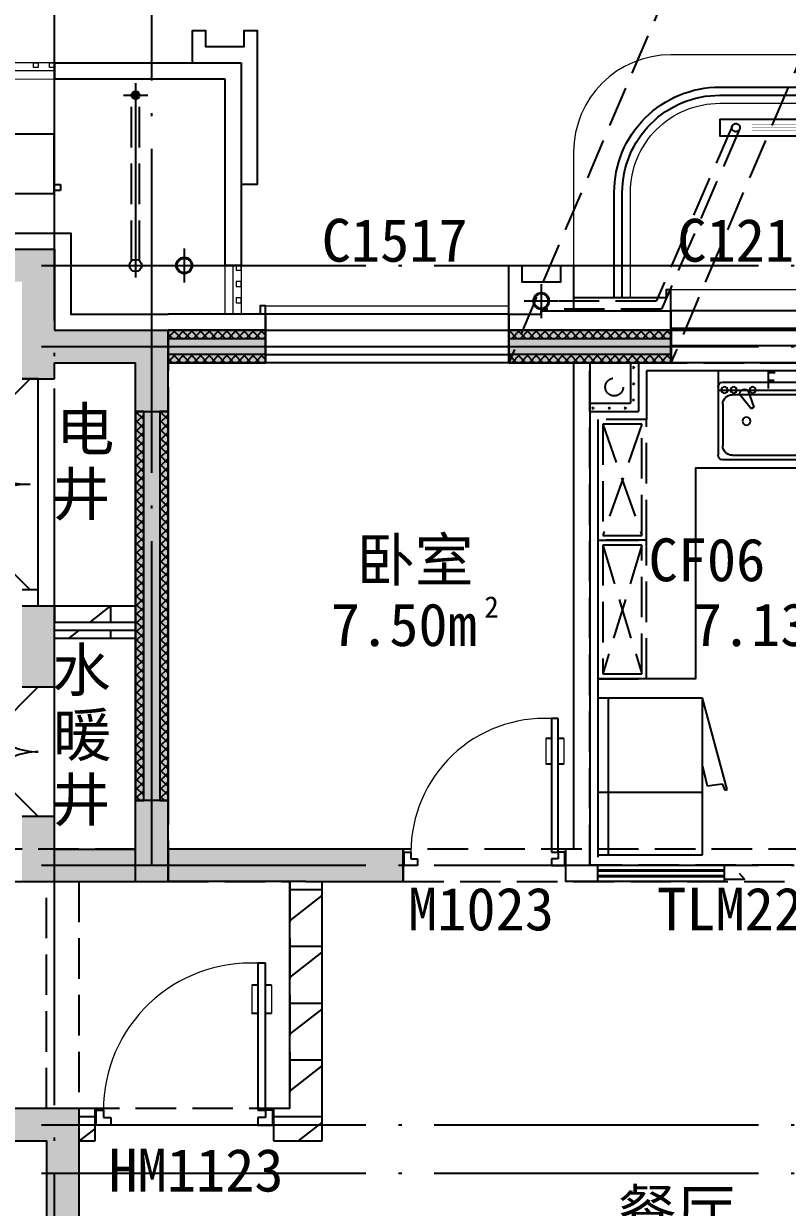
# Model space of a CAD drawing. Extents: x -46233 to 84150, y 109350 to 390860.
# Drawn here: x 19213 to 23920, y 262290 to 269591 of the extents above; entities that cross this region are included whole.
import ezdxf
from ezdxf.xclip import XClip

# ---------------------------------------------------------------- set-up
doc = ezdxf.new("R2010")
doc.units = 0
doc.header["$LTSCALE"] = 1000
doc.header["$MEASUREMENT"] = 0
doc.header["$XCLIPFRAME"] = 0
for name, pattern in [('120-CF-3.1x2.3$0$DASH', [0.35, 0.25, -0.1]), ('120-墙体$0$120-墙体$0$DASH', [0.35, 0.25, -0.1]), ('125-核心筒-标准层$0$DASH', [0.35, 0.25, -0.1]), ('3#-轴线$1$DOTE', [2.42, 2, -0.2, 0.02, -0.2]), ('3#楼O层线脚$0$DASH', [0.35, 0.25, -0.1]), ('3#楼O层线脚$0$DOTE', [2.42, 2, -0.2, 0.02, -0.2]), ('DASH', [0.35, 0.25, -0.1])]:
    doc.linetypes.add(name, pattern=pattern)
doc.layers.get('Defpoints').update_dxf_attribs({"color": 4, "linetype": 'DASH'})
for name, color, linetype in [('120-CF-3.1x2.3$0$A-FLOR-SPCL', 225, 'Continuous'), ('120-MC编号-偶$0$$1$A-ANNO-TEXT', 255, 'Continuous'), ('120-MC编号-偶$0$$3$A-ANNO-TEXT', 255, 'Continuous'), ('120-MC编号-偶$0$$5$A-ANNO-TEXT', 255, 'Continuous'), ('120-O-MC$0$A-WALL-INSL', 241, 'Continuous'), ('120-墙体$0$120-墙体$0$A-COLU-CONC-HATC', 204, 'Continuous'), ('120-墙体$0$120-墙体$0$A-DOOR', 51, 'Continuous'), ('120-墙体$0$120-墙体$0$A-FURN-MOVE', 47, '120-墙体$0$120-墙体$0$DASH'), ('120-墙体$0$120-墙体$0$A-WALL-BLOK', 131, 'Continuous'), ('120-墙体$0$120-墙体$0$A-WALL-CONC', 9, 'Continuous'), ('120-墙体$0$120-墙体$0$A-WALL-INSL', 241, 'Continuous'), ('120-墙体$0$A-COLU-CONC-HATC', 204, 'Continuous'), ('120-墙体$0$A-FLOR-HRAL', 71, 'Continuous'), ('120-墙体$0$A-WALL-BLOK', 131, 'Continuous'), ('120-墙体$0$A-WALL-STUD', 133, 'Continuous'), ('120-文字-标$0$A-ANNO-TEXT', 7, 'Continuous'), ('125-核心筒-标准层$0$A-COLU-CONC-HATC', 204, 'Continuous'), ('125-核心筒-标准层$0$A-DOOR', 51, 'Continuous'), ('125-核心筒-标准层$0$A-FLOR-EVTR', 51, 'Continuous'), ('125-核心筒-标准层$0$A-FLOR-STRS', 51, 'Continuous'), ('125-核心筒-标准层$0$A-WALL-BLOK', 131, 'Continuous'), ('125-核心筒-标准层$0$A-WALL-CONC', 9, 'Continuous'), ('125-核心筒-标准层$0$A-WALL-INSL', 241, 'Continuous'), ('125-核心筒-标准层$0$造甲村-建筑200户型底图$0$A-FURN', 8, 'Continuous'), ('3#-轴线$1$A-ANNO-DOTE', 10, '3#-轴线$1$DOTE'), ('3#楼O层线脚$0$A-00-HX-113-wall-01Y$0$HRAL', 31, 'Continuous'), ('3#楼O层线脚$0$A-00-HX-113-wall-01Y$0$SUPF', 151, 'Continuous'), ('3#楼O层线脚$0$A-FLOR-OVHD', 171, '3#楼O层线脚$0$DASH'), ('3#楼O层线脚$0$A-FLOR-UNDR', 177, 'Continuous'), ('A-ANNO-HATC-PATT', 8, 'Continuous'), ('A-DRAN-SYMB', 243, 'Continuous'), ('A-WALL-INSL', 241, 'Continuous'), ('S-ANNO-TEXT', 7, 'Continuous'), ('S-PC-FQ-WYQ', 4, 'Continuous'), ('公区-文字-标$0$A-ANNO-TEXT', 7, 'Continuous')]:
    doc.layers.add(name, color=color, linetype=linetype)
doc.layers.add('120-墙体$0$A-DOOR', color=51, linetype='Continuous', plot=False)
for name, color, linetype, lineweight in [('125-核心筒-标准层$0$A-00-15-4#-PM-TF$0$00-装饰-剖', 241, 'Continuous', 5), ('125-核心筒-标准层$0$A-00-15-4#-PM-TF$0$00-装饰-看', 46, 'Continuous', 5), ('3#楼O层线脚$0$A-00-15-1#-PM-2F$0$00-装饰-看', 46, 'Continuous', 5), ('3#楼O层线脚$0$A-00-15-4#-PM-TF$0$00-装饰-看', 46, 'Continuous', 5)]:
    doc.layers.add(name, color=color, linetype=linetype, lineweight=lineweight)
doc.styles.add('120-CF-3.1x2.3$0$地上图例$0$厨、卫01$0$08.60厨卫$0$Standard', font='simhei.ttf')
doc.styles.add('120-MC编号-偶$0$Standard', font='')
doc.styles.add('120-文字-标$0$Standard', font='')
doc.styles.add('公区-文字-标$0$Standard', font='')
doc.styles.get('120-MC编号-偶$0$Standard').set_extended_font_data('SimSun')
doc.styles.get('120-文字-标$0$Standard').set_extended_font_data('SimSun')
doc.styles.get('公区-文字-标$0$Standard').set_extended_font_data('SimSun')
pattern_1 = [(0, (0, 0), (0, 350), []), (37.875, (400, 0), (-169.615, 218.077), []), (90, (400, 0), (-450, 3e-14), [])]
pattern_2 = [(45, (16.99, 14.34), (-50, 50), [16, -54.7107]), (135, (128.304, 14.34), (-50, -50), [16, -54.7107])]

# ---------------------------------------------------------------- blocks, each defined once
blk = doc.blocks.new('120-O-MC')
at = {"layer": '120-O-MC$0$A-WALL-INSL'}
blk.add_lwpolyline([(-5700, 100), (-5699.964208, 199.999479), (-5500, 199.999479), (-5500, 219.999809), (-4700, 220), (-4700, 100)], dxfattribs=at)
blk = doc.blocks.new('120-CF-3.1x2.3$0$jyr5')
at = {"layer": '120-CF-3.1x2.3$0$A-FLOR-SPCL'}
for p, q in [((745622.7, 32900.4), (745622.7, 33049.9)), ((745642.7, 32900.4), (745642.7, 33049.9)), ((745603.7, 32932.4), (745603.7, 32831.3)), ((745623.7, 32932.4), (745623.7, 32831.3)), ((745662.2, 32887.9), (745655.2, 32887.9)), ((745662.2, 32867.9), (745655.2, 32867.9)), ((745806.7, 32877.9), (745770.7, 32877.9)), ((745806.7, 32733.9), (745806.7, 32877.9)), ((745615.4, 32803.1), (745661.7, 32756.8)), ((745629.5, 32817.2), (745675.9, 32770.9)), ((745806.7, 32733.9), (745770.7, 32733.9))]:
    blk.add_line(p, q, dxfattribs=at)
for points in [[(745600.7, 32954.9, -1), (745626.7, 32954.9), (745626.7, 32932.4), (745600.7, 32932.4)], [(745655.2, 32864.9), (745639.7, 32864.9, -0.414214), (745619.7, 32884.9), (745619.7, 32900.4), (745645.7, 32900.4), (745645.7, 32890.9), (745655.2, 32890.9)], [(745770.7, 32712.9), (745770.7, 32898.9, 0.414214), (745760.7, 32908.9), (745643.7, 32908.9, 0.414214), (745633.7, 32898.9), (745633.7, 32712.9, 0.414214), (745643.7, 32702.9), (745760.7, 32702.9, 0.414214)], [(745684.7, 32890.9, -1), (745684.7, 32864.9), (745662.2, 32864.9), (745662.2, 32890.9)], [(745693.9, 32757.1, -1), (745675.5, 32738.7), (745659.6, 32754.6), (745678, 32773)]]:
    blk.add_lwpolyline(points, format="xyb", close=True, dxfattribs=at)
for centre, radius in [((745632.7, 33078.2), 30), ((745684.7, 32877.9), 15), ((745684.7, 32877.9), 10), ((745684.7, 32747.9), 15), ((745684.7, 32747.9), 10)]:
    blk.add_circle(centre, radius, dxfattribs=at)
for radius in [40, 20]:
    blk.add_arc((745643.7, 32831.3), radius, 180, 225, dxfattribs=at)
blk = doc.blocks.new('120-CF-3.1x2.3$0$分集水器')
at = {"layer": '120-CF-3.1x2.3$0$A-FLOR-SPCL'}
blk.add_lwpolyline([(650, 120), (0, 120), (0, 0), (650, 0)], close=True, dxfattribs=at)
at = {"layer": '120-CF-3.1x2.3$0$A-FLOR-SPCL', "style": '120-CF-3.1x2.3$0$地上图例$0$厨、卫01$0$08.60厨卫$0$Standard'}
blk.add_text('F', height=105.1, dxfattribs=at).set_placement((288.5, 8.9))
blk = doc.blocks.new('120-CF-3.1x2.3$0$A$C7214d1e0')
at = {"layer": '120-CF-3.1x2.3$0$A-FLOR-SPCL'}
for p, q in [((966.4, 797), (0, 797)), ((0, 797), (0, 153.5)), ((0, 732.8), (384.4, 732.8)), ((384.4, 153.5), (384.4, 797)), ((384.4, 732.8), (966.4, 732.8)), ((966.4, 153.5), (966.4, 797)), ((0, 153.5), (966.4, 153.5)), ((403.6, 0), (966.4, 153.5)), ((547.8, 153.5), (425.8, 123.9)), ((425.8, 123.9), (437.9, 30.8)), ((437.9, 30.8), (399.8, 14.3)), ((399.8, 14.3), (403.6, 0))]:
    blk.add_line(p, q, dxfattribs=at)
blk = doc.blocks.new('120-CF-3.1x2.3$0$建-1-2#楼提资底图$0$A-HXD-X1-F1$0$大单盆')
for p, q in [((34861.3, 15124.9), (34861.3, 14703.2)), ((35552.1, 15154.1), (34890.4, 15154.1)), ((35581.3, 15124.9), (35581.3, 14703.2)), ((34949.5, 15076.4), (35493.8, 15076.4)), ((35396.5, 15098.1), (35359.7, 14999.7)), ((35376.5, 14990), (35443.3, 15071.1)), ((35424.4, 15108.1), (35438, 15100.3)), ((34891.2, 14761.5), (34891.2, 15018.1)), ((35359.7, 14999.7), (35376.5, 14990)), ((35552.1, 15018.1), (35552.1, 14761.5)), ((35493.8, 14703.2), (34949.5, 14703.2)), ((34890.4, 14674.1), (35552.1, 14674.1))]:
    blk.add_line(p, q)
for centre, radius in [((35368.1, 15105.5), 19.4), ((35484.7, 15105.5), 19.4), ((35541.7, 15105.5), 19.4), ((35406.1, 14914), 24.3)]:
    blk.add_circle(centre, radius)
for centre, radius, start, end in [((34890.4, 15124.9), 29.1, 90, 180), ((35552.1, 15124.9), 29.1, 0, 90), ((34949.5, 15018.1), 58.3, 90, 180), ((35414.7, 15091.3), 19.4, 60, 159.46232), ((35428.3, 15083.5), 19.4, 320.53768, 60), ((35493.8, 15018.1), 58.3, 0, 90), ((34949.5, 14761.5), 58.3, 180, 270), ((35493.8, 14761.5), 58.3, 270, 0), ((34890.4, 14703.2), 29.1, 180, 270), ((35552.1, 14703.2), 29.1, 270, 0)]:
    blk.add_arc(centre, radius, start, end)
blk = doc.blocks.new('120-CF-3.1x2.3$0$88')
for p, q in [((-662.94, 388.62), (22.86, 388.62)), ((-662.94, 0), (-662.94, 388.62)), ((-640.08, 0), (-640.08, 388.62)), ((0, 0), (0, 388.62)), ((22.86, 388.62), (22.86, 0)), ((-502.92, 342.9), (-502.92, 297.18)), ((-137.16, 342.9), (-137.16, 297.18)), ((-594.36, 251.46), (-548.64, 251.46)), ((-411.48, 251.46), (-457.2, 251.46)), ((-228.6, 251.46), (-182.88, 251.46)), ((-45.72, 251.46), (-91.44, 251.46)), ((-502.92, 160.02), (-502.92, 205.74)), ((-137.16, 160.02), (-137.16, 205.74)), ((0, 137.16), (-640.08, 137.16)), ((22.86, 0), (-662.94, 0)), ((0, 45.72), (-640.08, 45.72))]:
    blk.add_line(p, q)
for centre, radius in [((-502.92, 251.46), 91.44), ((-137.16, 251.46), 91.44), ((-571.5, 91.44), 22.86), ((-480.06, 91.44), 22.86), ((-297.18, 91.44), 22.86), ((-228.6, 91.44), 22.86), ((-137.16, 91.44), 22.86), ((-68.58, 91.44), 22.86)]:
    blk.add_circle(centre, radius)
blk = doc.blocks.new('120-CF-3.1x2.3$0$XU-125-SF$0$$0$XU-(115-120)H(2)$0$A-Kitchen-Water heater-340x190')
at = {"layer": '120-CF-3.1x2.3$0$A-FLOR-SPCL'}
for p, q in [((47.3, -187), (47.3, -185)), ((77.3, -185), (77.3, -187))]:
    blk.add_line(p, q, dxfattribs=at)
for points in [[(57.8, -20), (67.8, 0), (140.8, 0), (150.8, -20), (170.8, -20), (170.8, -165, -0.414214), (150.8, -185), (-149.2, -185, -0.414214), (-169.2, -165), (-169.2, -20), (-149.2, -20), (-139.2, 0), (-66.2, 0), (-56.2, -20)], [(-64.2, -55), (75.8, -55, 0.414214), (80.8, -50), (80.8, -40, -0.414214), (85.8, -35), (155.8, -35), (155.8, -165, -0.414214), (150.8, -170), (-149.2, -170, -0.414214), (-154.2, -165), (-154.2, -35), (-74.2, -35, -0.414214), (-69.2, -40), (-69.2, -50, 0.414214)]]:
    blk.add_lwpolyline(points, format="xyb", close=True, dxfattribs=at)
blk.add_lwpolyline([(57.8, -20), (120.8, -20), (130.8, 0)], dxfattribs=at)
blk.add_lwpolyline([(64.8, -185), (64.8, -199, -0.414214), (63.8, -200), (60.8, -200, -0.414214), (59.8, -199), (59.8, -185)], format="xyb", dxfattribs=at)
for centre, radius in [((-54.2, -40), 8), ((0.8, -40), 12), ((67.8, -40), 8)]:
    blk.add_circle(centre, radius, dxfattribs=at)
for centre, start, end in [((60.9, -171.1), 229.45307, 266.94411), ((63.7, -171.1), 273.05589, 310.54693)]:
    blk.add_arc(centre, 20.9, start, end, dxfattribs=at)
at = {"layer": '120-CF-3.1x2.3$0$A-FLOR-SPCL', "style": '120-CF-3.1x2.3$0$地上图例$0$厨、卫01$0$08.60厨卫$0$Standard'}
blk.add_text('R', height=105.1, rotation=90, dxfattribs=at).set_placement((58.4, -119.4))
blk = doc.blocks.new('120-CF-3.1x2.3')
at = {"layer": '120-CF-3.1x2.3$0$A-FLOR-SPCL'}
for p, q in [((-400, -50), (-1950, -50)), ((-1950, -50), (-1950, -350)), ((-400, -450), (-400, -50)), ((-2250, -350), (-2250, -3050))]:
    blk.add_line(p, q, dxfattribs=at)
at = {"layer": '120-CF-3.1x2.3$0$A-FLOR-SPCL', "linetype": '120-CF-3.1x2.3$0$DASH'}
blk.add_line((-1950, -350), (-2250, -350), dxfattribs=at)
for points in [[(-1950, -350), (-2250, -350), (-2250, -1095), (-1950, -1095)], [(-1980, -380), (-2220, -380), (-2220, -1065), (-1980, -1065)], [(-400, -450), (-50, -450), (-50, -1115.9), (-400, -1115.9)], [(-370, -480), (-80, -480), (-80, -1085.9), (-370, -1085.9)], [(-1950, -1095), (-2250, -1095), (-2250, -1950), (-1950, -1950)], [(-1980, -1125), (-2220, -1125), (-2220, -1920), (-1980, -1920)], [(-400, -1115.9), (-50, -1115.9), (-50, -1731.8), (-400, -1731.8)], [(-370, -1145.9), (-80, -1145.9), (-80, -1701.8), (-370, -1701.8)], [(-400, -1731.8), (-50, -1731.8), (-50, -2347.7), (-400, -2347.7)], [(-370, -1761.8), (-80, -1761.8), (-80, -2317.7), (-370, -2317.7)], [(-400, -2347.7), (-50, -2347.7), (-50, -3045), (-400, -3045)], [(-370, -2377.7), (-80, -2377.7), (-80, -3015), (-370, -3015)]]:
    blk.add_lwpolyline(points, close=True, dxfattribs=at)
for points in [[(-2220, -380), (-1980, -1065)], [(-1980, -380), (-2220, -1065)], [(-80, -480), (-370, -1085.9)], [(-370, -480), (-80, -1085.9)], [(-2220, -1125), (-1980, -1920)], [(-1980, -1125), (-2220, -1920)], [(-80, -1145.9), (-370, -1701.8)], [(-370, -1145.9), (-80, -1701.8)], [(-80, -1761.8), (-370, -2317.7)], [(-370, -1761.8), (-80, -2317.7)], [(-80, -2377.7), (-370, -3015)], [(-370, -2377.7), (-80, -3015)]]:
    blk.add_lwpolyline(points, dxfattribs=at)
at = {"layer": '120-CF-3.1x2.3$0$A-FLOR-SPCL'}
blk.add_lwpolyline([(-50, -3045), (-650, -3045), (-650, -650), (-1650, -650), (-1650, -1950), (-2250, -1950)], dxfattribs=at)
at = {"layer": '120-CF-3.1x2.3$0$A-FLOR-SPCL', "linetype": '120-CF-3.1x2.3$0$DASH', "ltscale": 0.5}
blk.add_lwpolyline([(-80, -1609.5), (-80, -2204.5), (-630, -2204.5), (-630, -1609.5)], close=True, dxfattribs=at)
at = {"layer": 'Defpoints'}
blk.add_lwpolyline([(-2300, 0), (0, 0), (0, -3100), (-2300, -3100)], close=True, dxfattribs=at)
blk.add_blockref('120-CF-3.1x2.3$0$分集水器', (-1510, -170))
at = {"layer": '120-CF-3.1x2.3$0$A-FLOR-SPCL', "extrusion": (0, 0, -1), "zscale": -1}
blk.add_blockref('120-CF-3.1x2.3$0$建-1-2#楼提资底图$0$A-HXD-X1-F1$0$大单盆', (-34071.3, -15274.1), dxfattribs=at)
at = {"layer": '120-CF-3.1x2.3$0$A-FLOR-SPCL'}
for name, p, rotation in [('120-CF-3.1x2.3$0$jyr5', (-33512.8, 745522.2), 270), ('120-CF-3.1x2.3$0$XU-125-SF$0$$0$XU-(115-120)H(2)$0$A-Kitchen-Water heater-340x190', (-50, -774.8), 270), ('120-CF-3.1x2.3$0$88', (-530, -2227), 270), ('120-CF-3.1x2.3$0$A$C7214d1e0', (-1453, -3036.4), 90)]:
    blk.add_blockref(name, p, dxfattribs=dict(at, rotation=rotation))
blk = doc.blocks.new('120-墙体$0$A$C738E77EC')
at = {"layer": '120-墙体$0$A-DOOR'}
for points in [[(-777.5, 70), (0, 70), (0, 100), (-777.5, 100)], [(-777.5, 35), (0, 35), (0, 65), (-777.5, 65)], [(-777.5, 0), (0, 0), (0, 30), (-777.5, 30)]]:
    blk.add_lwpolyline(points, close=True, dxfattribs=at)
blk.add_lwpolyline([(-777.5, 15), (-902.5, 15), (-871.9, 50)], dxfattribs=at)
blk = doc.blocks.new('120-墙体$0$120-墙体$0$$DorLib2D$00000009')
for p, q in [((0.4129, 0.9053), (0.4129, 0.0807)), ((0.4541, 0.9053), (0.4129, 0.9053)), ((0.4541, 0.0807), (0.4541, 0.9053)), ((0.4129, 0.7822), (0.378, 0.7822)), ((0.489, 0.7822), (0.4541, 0.7822)), ((0.4129, 0.6235), (0.378, 0.6235)), ((0.489, 0.6235), (0.4541, 0.6235)), ((-0.4941, 0.0807), (-0.4529, 0.0807)), ((-0.4941, -0.0018), (-0.4941, 0.0807)), ((-0.4529, 0.0807), (-0.4529, 0.0395)), ((0.4129, 0.0807), (0.4541, 0.0807)), ((0.4953, 0.0807), (0.4541, 0.0807)), ((0.4541, 0.0807), (0.4541, 0.0395)), ((0.4953, -0.0018), (0.4953, 0.0807)), ((-0.4529, 0.0395), (-0.4117, 0.0395)), ((-0.4117, 0.0395), (-0.4117, -0.0018)), ((0.4541, 0.0395), (0.4129, 0.0395)), ((0.4129, 0.0395), (0.4129, -0.0018)), ((-0.4941, -0.0018), (-0.4941, -0.0018)), ((-0.4117, -0.0018), (-0.4941, -0.0018)), ((0.4129, -0.0018), (0.4953, -0.0018)), ((0.4953, -0.0018), (0.4953, -0.0018))]:
    blk.add_line(p, q)
at = {"lineweight": 13}
for p, q in [((0.378, 0.7822), (0.378, 0.6235)), ((0.489, 0.7822), (0.489, 0.6235))]:
    blk.add_line(p, q, dxfattribs=at)
blk.add_arc((0.3716, 0.0817), 0.8246, 87.13397, 180.07167, dxfattribs=at)
blk = doc.blocks.new('120-墙体$0$120-墙体$0$$TCHSYS$WIN2D')
for p, q in [((-0.5, 0.5), (0.5, 0.5)), ((-0.5, 0.5), (-0.5, -0.5)), ((0.5, 0.5), (0.5, -0.5)), ((0.5, 0.1667), (-0.5, 0.1667)), ((0.5, -0.1667), (-0.5, -0.1667)), ((-0.5, -0.5), (0.5, -0.5))]:
    blk.add_line(p, q)
blk = doc.blocks.new('120-墙体')
at = {"layer": '120-墙体$0$120-墙体$0$A-COLU-CONC-HATC'}
for points in [[(-7800, 100), (-7800, -100), (-7200, -100), (-7200, 100)], [(-5700, 100), (-5700, -100), (-5250, -100), (-5250, 100)], [(-5250, 100), (-5250, -100), (-4700, -100), (-4700, 100)], [(-6950, -3300), (-6950, -3100), (-7800, -3100), (-7800, -3300)], [(-6950, -3300), (-6350, -3300), (-6350, -3100), (-6950, -3100)]]:
    blk.add_hatch(color=256, dxfattribs=at).paths.add_polyline_path(points)
h = blk.add_hatch(dxfattribs=at)
h.set_pattern_fill('空心砖', color=256, scale=100, style=0)
h.set_pattern_definition(pattern_1)
h.paths.add_polyline_path([(-7050, -4700), (-6850, -4900), (-6850, -3300), (-7050, -3300)])
h = blk.add_hatch(dxfattribs=at)
h.set_pattern_fill('空心砖', color=256, scale=100, style=0)
h.set_pattern_definition(pattern_1)
h.paths.add_polyline_path([(-8350, -4900), (-8250, -4900), (-8250, -4700), (-8350, -4700)])
h = blk.add_hatch(dxfattribs=at)
h.set_pattern_fill('空心砖', color=256, scale=100, style=0)
h.set_pattern_definition(pattern_1)
h.paths.add_polyline_path([(-7050, -4700), (-7150, -4700), (-7150, -4900), (-6850, -4900)])
at = {"layer": '120-墙体$0$A-COLU-CONC-HATC'}
h = blk.add_hatch(dxfattribs=at)
h.set_pattern_fill('石膏板', color=256, scale=20, style=0)
h.set_pattern_definition(pattern_2)
h.paths.add_polyline_path([(-4950, -100), (-4950, -350), (-4900, -400), (-4900, -100)])
h = blk.add_hatch(dxfattribs=at)
h.set_pattern_fill('石膏板', color=256, scale=20, style=0)
h.set_pattern_definition(pattern_2)
h.paths.add_polyline_path([(-5200, -400), (-4900, -400), (-4950, -350), (-5200, -350)])
at = {"layer": '120-墙体$0$120-墙体$0$A-FURN-MOVE'}
blk.add_circle((-5050, -250), 55, dxfattribs=at)
at = {"layer": '120-墙体$0$120-墙体$0$A-WALL-BLOK'}
for p, q in [((-5300, -100), (-5300, -3100)), ((-5200, -100), (-5200, -3200)), ((-5300, -3100), (-5350, -3100)), ((-5150, -3200), (-5200, -3200)), ((-5150, -3300), (-5150, -3200)), ((-5250, -3300), (-5350, -3300)), ((-5150, -3300), (-5250, -3300))]:
    blk.add_line(p, q, dxfattribs=at)
at = {"layer": '120-墙体$0$120-墙体$0$A-WALL-CONC'}
for p, q in [((-7800, 100), (-7200, 100)), ((-7200, -100), (-7200, 100)), ((-5700, -100), (-5700, 100)), ((-5700, 100), (-5250, 100)), ((-5250, 100), (-4700, 100)), ((-4700, -100), (-4700, 100)), ((-7800, -100), (-7200, -100)), ((-5700, -100), (-5250, -100)), ((-5250, -100), (-4700, -100)), ((-6950, -3100), (-7800, -3100)), ((-7800, -3300), (-7800, -3100)), ((-6350, -3100), (-6950, -3100)), ((-6350, -3300), (-6350, -3100)), ((-5350, -3100), (-5350, -3300)), ((-6950, -3300), (-7800, -3300)), ((-6950, -3300), (-6350, -3300))]:
    blk.add_line(p, q, dxfattribs=at)
at = {"layer": '120-墙体$0$120-墙体$0$A-WALL-INSL'}
for p, q in [((-4700, 220), (-4700, 100)), ((-7200, 200), (-7200, 100)), ((-5700, 200), (-5700, 100))]:
    blk.add_line(p, q, dxfattribs=at)
blk.add_lwpolyline([(-7200, 100), (-7200, 200), (-7250, 200)], dxfattribs=at)
at = {"layer": '120-墙体$0$A-FLOR-HRAL'}
blk.add_lwpolyline([(-7200, -50), (-5700, -50), (-5700, -100), (-7200, -100)], close=True, dxfattribs=at)
at = {"layer": '120-墙体$0$A-WALL-BLOK'}
for p, q in [((-7050, -4700), (-7050, -3300)), ((-6850, -4900), (-6850, -3300)), ((-8250, -4700), (-8350, -4700)), ((-8350, -4700), (-8350, -4900)), ((-8250, -4900), (-8250, -4700)), ((-7050, -4700), (-7150, -4700)), ((-7150, -4700), (-7150, -4900)), ((-8350, -4900), (-8250, -4900)), ((-7150, -4900), (-6850, -4900))]:
    blk.add_line(p, q, dxfattribs=at)
at = {"layer": '120-墙体$0$A-WALL-STUD'}
for p, q in [((-4950, -100), (-4950, -350)), ((-4900, -100), (-4950, -100)), ((-4900, -100), (-4900, -400)), ((-5200, -350), (-4950, -350)), ((-5200, -350), (-5200, -400)), ((-5200, -400), (-4900, -400))]:
    blk.add_line(p, q, dxfattribs=at)
at = {"layer": 'Defpoints'}
blk.add_lwpolyline([(-7800, 100), (-7800, -3300), (-7050, -3300), (-7050, -4700), (-8350, -4700), (-8350, -7200), (-9550, -7200), (-9550, -11200)], dxfattribs=at)
blk.add_lwpolyline([(-6350, -3300), (-1750, -3300), (-1750, -3100), (-6350, -3100)], close=True, dxfattribs=at)
blk.add_blockref('120-CF-3.1x2.3', (-2900, -100))
at = {"xscale": -1}
blk.add_blockref('120-墙体$0$A$C738E77EC', (-5150, -3300), dxfattribs=at)
at = {"layer": '120-墙体$0$120-墙体$0$A-DOOR'}
for name, p, xscale, yscale, zscale in [('120-墙体$0$120-墙体$0$$TCHSYS$WIN2D', (-4100, 60), -1200, -320, 320), ('120-墙体$0$120-墙体$0$$TCHSYS$WIN2D', (-6450, 50), -1500, -300, 300), ('120-墙体$0$120-墙体$0$$DorLib2D$00000009', (-7700, -4800), 1100, 1100, 200)]:
    blk.add_blockref(name, p, dxfattribs=dict(at, xscale=xscale, yscale=yscale, zscale=zscale))
at = {"layer": '120-墙体$0$120-墙体$0$A-DOOR', "xscale": -1000, "yscale": -1000, "zscale": 200, "rotation": 180}
blk.add_blockref('120-墙体$0$120-墙体$0$$DorLib2D$00000009', (-5850, -3200), dxfattribs=at)
blk = doc.blocks.new('125-核心筒-标准层$0$A$C524E5E6F')
at = {"layer": '125-核心筒-标准层$0$A-FLOR-EVTR'}
for points in [[(0, 0), (2200, 0), (2200, -2100), (0, -2100)], [(300, -200), (1900, -200), (1900, -1700), (300, -1700)], [(650, -1950), (1550, -1950), (1550, -1800), (650, -1800)]]:
    blk.add_lwpolyline(points, close=True, dxfattribs=at)
for points in [[(300, -1700), (1900, -200)], [(1900, -1700), (300, -200)]]:
    blk.add_lwpolyline(points, dxfattribs=at)
blk = doc.blocks.new('125-核心筒-标准层$0$DDDA$C0A4D4CDB')
at = {"color": 0}
for p, q in [((193.3, 556.5), (117.4, 469)), ((193.3, 556.5), (269.2, 469)), ((117.4, 469), (166.5, 480.6)), ((166.5, 480.6), (166.5, 426.2)), ((166.5, 426.2), (193.3, 459.5)), ((220.1, 426.2), (193.3, 459.5)), ((220.1, 480.6), (220.1, 426.2)), ((269.2, 469), (220.1, 480.6)), ((0, 0), (0, 370)), ((0, 370), (995, 370)), ((75.1, 408.7), (311.5, 408.7)), ((995, 370), (995, 0)), ((995, 0), (0, 0)), ((995, 57.2), (1037.4, 57.2)), ((1037.4, 20.2), (995, 20.2)), ((1037.4, 57.2), (1037.4, 20.2))]:
    blk.add_line(p, q, dxfattribs=at)
for centre, start_param, end_param in [((75.1, 370), 0.785398, 2.356194), ((311.5, 370), 5.497787, 7.068583)]:
    blk.add_ellipse(centre, major_axis=(27.3, 27.3), ratio=1, start_param=start_param, end_param=end_param, dxfattribs=at)
blk = doc.blocks.new('125-核心筒-标准层$0$$DorLib2D$00000116')
at = {"color": 0}
for p, q in [((-0.5, 0), (-0.1464, 0.3536)), ((0.5, 0), (0.1464, 0.3536))]:
    blk.add_line(p, q, dxfattribs=at)
for centre, start, end in [((-0.5, 0), 0, 45), ((0.5, 0), 135, 180)]:
    blk.add_arc(centre, 0.5, start, end, dxfattribs=at)
blk = doc.blocks.new('125-核心筒-标准层')
at = {"layer": '125-核心筒-标准层$0$A-COLU-CONC-HATC'}
for points in [[(150, 7700), (150, 7500), (950, 7500), (1150, 7700)], [(1150, 7700), (950, 7500), (950, 7100), (1083.3, 7100), (1150, 7200)], [(1083.3, 7100), (1150, 7000), (1650, 7000), (1749.8, 7100), (1750, 7200), (1150, 7200)], [(1749.8, 7100), (1850, 7000), (1850, 7200), (1749.3, 7200)], [(1150, 6900), (1150, 7000), (1083.3, 7100), (950, 7100), (950, 6900)], [(1650, 5500), (1850, 5500), (1850, 7000), (1749.8, 7100), (1650, 7000)], [(950, 5350), (1150, 5350), (1150, 5500), (950, 5500)], [(1650, 5350), (1850, 5350), (1850, 5500), (1650, 5500)], [(950, 5350), (950, 5000), (1150, 5000), (1150, 5350)], [(1750, 3933.3), (1850, 4000), (1850, 5350), (1650, 5350), (1650, 4000)], [(1150, 4000), (1150, 4200), (950, 4200), (950, 3800)], [(1150, 4000), (950, 3800), (1750, 3800), (1750, 3933.3), (1650, 4000)], [(1750, 3933.3), (1750, 3800), (1850, 3800), (1850, 4000)], [(1300, 2400), (550, 2400), (550, 2200), (1100, 2200)], [(1300, 2400), (1100, 2200), (1100, 100), (1300, -100)]]:
    blk.add_hatch(color=256, dxfattribs=at).paths.add_polyline_path(points)
h = blk.add_hatch(dxfattribs=at)
h.set_pattern_fill('空心砖', color=256, scale=100, style=0)
h.set_pattern_definition(pattern_1)
h.paths.add_polyline_path([(1150, 5400), (1650, 5400), (1650, 5500), (1150, 5500)])
h = blk.add_hatch(dxfattribs=at)
h.set_pattern_fill('空心砖', color=256, scale=100, style=0)
h.set_pattern_definition(pattern_1)
h.paths.add_polyline_path([(1150, 5350), (1150, 5300), (1650, 5300), (1650, 5350)])
at = {"layer": '125-核心筒-标准层$0$A-00-15-4#-PM-TF$0$00-装饰-剖'}
for points in [[(1020, 8820), (1020, 8850), (1050, 8850), (1050, 8820)], [(1120, 8820), (1120, 8850), (1150, 8850), (1150, 8820)], [(2300, 7570), (2300, 7600), (2270, 7600), (2270, 7570)], [(2300, 7470), (2300, 7500), (2270, 7500), (2270, 7470)], [(2300, 7370), (2300, 7400), (2270, 7400), (2270, 7370)]]:
    blk.add_lwpolyline(points, close=True, dxfattribs=at)
at = {"layer": '125-核心筒-标准层$0$A-00-15-4#-PM-TF$0$00-装饰-看', "color": 251}
for points in [[(1149.9, 8850), (-1550.1, 8850)], [(1149.9, 8800), (-1550.1, 8800)], [(-2300, 7300), (-2300, 8750), (2200, 8749.3), (2200, 7300)], [(2250, 7600), (2250, 7300)], [(2300, 7600), (2300, 7300)]]:
    blk.add_lwpolyline(points, dxfattribs=at)
at = {"layer": '125-核心筒-标准层$0$A-DOOR'}
for p, q in [((1050, 5600), (1050, 6900)), ((1150, 4200), (1150, 5000))]:
    blk.add_line(p, q, dxfattribs=at)
at = {"layer": '125-核心筒-标准层$0$A-FLOR-STRS', "linetype": '125-核心筒-标准层$0$DASH'}
blk.add_lwpolyline([(1150, 5500), (1150, 6900)], dxfattribs=at)
at = {"layer": '125-核心筒-标准层$0$A-WALL-BLOK'}
for p, q in [((1149.9, 8850), (2300, 8850)), ((1149.9, 8850), (1149.9, 8750)), ((2300, 8850), (2299.8, 7600)), ((1149.9, 8750), (2200, 8750)), ((2200, 8750), (2199.8, 7600)), ((2299.8, 7600), (2199.8, 7600)), ((1050, 6900), (950, 6900)), ((1050, 5600), (950, 5600)), ((1050, 5500), (1050, 5600)), ((1150, 5500), (1650, 5500)), ((1150, 5500), (1150, 5400)), ((1150, 5400), (1650, 5400)), ((1150, 5350), (1650, 5350)), ((1150, 5300), (1650, 5300))]:
    blk.add_line(p, q, dxfattribs=at)
at = {"layer": '125-核心筒-标准层$0$A-WALL-CONC'}
for p, q in [((150, 7700), (1150, 7700)), ((1150, 7700), (1150, 7200)), ((1150, 7200), (1750, 7200)), ((1749.3, 7200), (1850, 7200)), ((1150, 7000), (1650, 7000)), ((1150, 6900), (1150, 7000)), ((1650, 5500), (1650, 7000)), ((1850, 7000), (1850, 7000)), ((1850, 5500), (1850, 7000)), ((950, 6900), (1150, 6900)), ((950, 5500), (1150, 5500)), ((1150, 5350), (1150, 5500)), ((1650, 5350), (1650, 5500)), ((1850, 5350), (1850, 5500)), ((1150, 5000), (1150, 5350)), ((1650, 4000), (1650, 5350)), ((1850, 4000), (1850, 5350)), ((950, 5000), (1150, 5000)), ((1150, 4200), (950, 4200)), ((1150, 4000), (1150, 4200)), ((1150, 4000), (1650, 4000)), ((1850, 4000), (1850, 4000)), ((950, 3800), (1750, 3800)), ((1750, 3800), (1850, 3800)), ((1300, 2400), (550, 2400)), ((1300, 2400), (1300, -100)), ((550, 2200), (1100, 2200)), ((1100, 2200), (1100, 100))]:
    blk.add_line(p, q, dxfattribs=at)
at = {"layer": '125-核心筒-标准层$0$A-WALL-INSL'}
for points in [[(150, 7700), (150, 7800), (1250, 7800), (1250, 7300), (1850, 7300)], [(2450, 7300), (1850, 7300)]]:
    blk.add_lwpolyline(points, dxfattribs=at)
at = {"layer": 'Defpoints'}
for points in [[(-1650, 3800), (1650, 3800), (1650, 4000), (-1650, 4000)], [(1100, 3800), (1300, 3800), (1300, 2400), (1100, 2400)]]:
    blk.add_lwpolyline(points, close=True, dxfattribs=at)
blk.add_blockref('125-核心筒-标准层$0$A$C524E5E6F', (-1100, 2200))
at = {"layer": '125-核心筒-标准层$0$A-DOOR', "rotation": 90}
for p, xscale, yscale, zscale in [((1000, 6250), 1300, 1300, 100), ((1050, 4600), 800, 800, 200)]:
    blk.add_blockref('125-核心筒-标准层$0$$DorLib2D$00000116', p, dxfattribs=dict(at, xscale=xscale, yscale=yscale, zscale=zscale))
at = {"layer": '125-核心筒-标准层$0$造甲村-建筑200户型底图$0$A-FURN', "ltscale": 0.1, "extrusion": (0, 0, -1), "xscale": -1, "zscale": -1}
blk.add_blockref('125-核心筒-标准层$0$DDDA$C0A4D4CDB', (-150, 8042), dxfattribs=at)
blk = doc.blocks.new('120-文字-标')
at = {"layer": '120-文字-标$0$A-ANNO-TEXT', "style": '120-文字-标$0$Standard'}
for s, p in [('卧室', (3011.5, 5652.2)), ('CF06', (4811.8, 5652.2)), ('餐厅', (4623.5, 1634.2))]:
    blk.add_text(s, height=264.35, dxfattribs=at).set_placement(p)
at = {"layer": 'Defpoints', "style": '120-文字-标$0$Standard'}
for s, height, p in [('2', 132.2, (3799, 5427.2)), ('7.50m', 264.35, (2853.8, 5252.2)), ('7.13m', 264.35, (5084.2, 5252.2))]:
    blk.add_text(s, height=height, dxfattribs=at).set_placement(p)
blk = doc.blocks.new('公区-文字-标')
at = {"layer": '公区-文字-标$0$A-ANNO-TEXT', "style": '公区-文字-标$0$Standard'}
for s, p in [('电', (1158.3, 6458)), ('井', (1133.2, 6058)), ('水', (1136.2, 4972.6)), ('暖', (1140.6, 4572.6)), ('井', (1133.2, 4172.6))]:
    blk.add_text(s, height=264.3, dxfattribs=at).set_placement(p)
blk = doc.blocks.new('3#-标准层')
for name, p in [('125-核心筒-标准层', (10450, -7100)), ('公区-文字-标', (10450, -7100)), ('120-墙体', (20100, 0)), ('120-文字-标', (10450, -7100))]:
    blk.add_blockref(name, p)
blk = doc.blocks.new('3#-轴线')
at = {"layer": '3#-轴线$1$A-ANNO-DOTE'}
for points in [[(11600, -7100), (11600, 5500)], [(12200, -3200), (12200, 5500)], [(-3000, 500), (45757.3, 500)], [(-3000, 0), (45757.3, 0)], [(-3000, -3200), (45757.3, -3200)], [(-3000, -4800), (45757.3, -4800)], [(-3000, -5100), (45757.3, -5100)]]:
    blk.add_lwpolyline(points, dxfattribs=at)
blk = doc.blocks.new('120-MC编号-偶')
at = {"layer": '120-MC编号-偶$0$$1$A-ANNO-TEXT', "color": 2, "style": '120-MC编号-偶$0$Standard'}
for s, p in [('C1517', (2797.2, 7623.2, 0)), ('C1214', (4989.4, 7623.2, 0))]:
    blk.add_text(s, height=264.35, dxfattribs=at).set_placement(p)
at = {"layer": '120-MC编号-偶$0$$3$A-ANNO-TEXT', "color": 2, "style": '120-MC编号-偶$0$Standard'}
blk.add_text('HM1123', height=264.35, dxfattribs=at).set_placement((1482.8, 1887.5))
at = {"layer": '120-MC编号-偶$0$$5$A-ANNO-TEXT', "color": 2, "style": '120-MC编号-偶$0$Standard'}
for s, p in [('M1023', (3329.4, 3498.5)), ('TLM2223', (4864.6, 3498.5))]:
    blk.add_text(s, height=264.35, dxfattribs=at).set_placement(p)
blk = doc.blocks.new('A$C53EF3948')
at = {"layer": 'S-PC-FQ-WYQ'}
h = blk.add_hatch(dxfattribs=at)
h.set_pattern_fill('ANSI37', color=8, scale=12, angle=180)
h.set_pattern_definition([(225, (-501351.165, -861852.4), (26.9407684, -26.9407684), []), (315, (-501351.165, -861852.4), (26.9407684, 26.9407684), [])])
h.paths.add_polyline_path([(13000.2, -50), (13000.2, 0), (12400.2, 0), (12400.2, -50)])
h = blk.add_hatch(dxfattribs=at)
h.set_pattern_fill('ANSI37', color=8, scale=12, angle=180)
h.set_pattern_definition([(225, (-498851.17, -861852.397), (26.9407684, -26.9407684), []), (315, (-498851.17, -861852.397), (26.9407684, 26.9407684), [])])
h.paths.add_polyline_path([(15500.2, -50), (15500.2, 0), (14500.2, 0), (14500.2, -50)])
h = blk.add_hatch(dxfattribs=at)
h.set_pattern_fill('ANSI37', color=8, scale=12, angle=180)
h.set_pattern_definition([(225, (-501351.165, -862002.4), (26.9407684, -26.9407684), []), (315, (-501351.165, -862002.4), (26.9407684, 26.9407684), [])])
h.paths.add_polyline_path([(13000.2, -200), (13000.2, -150), (12400.2, -150), (12400.2, -200)])
h = blk.add_hatch(dxfattribs=at)
h.set_pattern_fill('ANSI37', color=8, scale=12, angle=180)
h.set_pattern_definition([(225, (-498851.17, -862002.397), (26.9407684, -26.9407684), []), (315, (-498851.17, -862002.397), (26.9407684, 26.9407684), [])])
h.paths.add_polyline_path([(15500.2, -200), (15500.2, -150), (14500.2, -150), (14500.2, -200)])
h = blk.add_hatch(dxfattribs=at)
h.set_pattern_fill('ANSI37', color=8, scale=12, angle=90)
h.set_pattern_definition([(135, (-849602.405, 512001.307), (-26.9407684, -26.9407684), []), (225, (-849602.405, 512001.307), (26.9407684, -26.9407684), [])])
h.paths.add_polyline_path([(12200.2, -2900.1), (12250.2, -2900.1), (12250, -500), (12200, -500)])
h = blk.add_hatch(dxfattribs=at)
h.set_pattern_fill('ANSI37', color=8, scale=12, angle=90)
h.set_pattern_definition([(135, (-849452.405, 512001.307), (-26.9407684, -26.9407684), []), (225, (-849452.405, 512001.307), (26.9407684, -26.9407684), [])])
h.paths.add_polyline_path([(12350.2, -2900.1), (12400.2, -2900.1), (12400, -500), (12350, -500)])
at = {"layer": 'S-PC-FQ-WYQ', "color": 8}
for points in [[(13000.2, -50), (13000.2, 0), (12400.2, 0), (12400.2, -50)], [(12400.2, -200), (12400.2, 0), (13000.2, 0), (13000.2, -200)], [(13000.2, 0), (14500.2, 0), (14500.2, -200), (13000.2, -200)], [(15500.2, -50), (15500.2, 0), (14500.2, 0), (14500.2, -50)], [(14500.2, -200), (14500.2, 0), (15500.2, 0), (15500.2, -200)], [(15500.2, 0), (16700.2, 0), (16700.2, -200), (15500.2, -200)], [(13000.2, -200), (13000.2, -150), (12400.2, -150), (12400.2, -200)], [(15500.2, -200), (15500.2, -150), (14500.2, -150), (14500.2, -200)], [(12200.2, -2900.1), (12250.2, -2900.1), (12250, -500), (12200, -500)], [(12200, -500), (12400, -500), (12400.2, -2900.1), (12200.2, -2900.1)], [(12350.2, -2900.1), (12400.2, -2900.1), (12400, -500), (12350, -500)]]:
    blk.add_lwpolyline(points, close=True, dxfattribs=at)
blk = doc.blocks.new('*U251')
at = {"layer": '3#楼O层线脚$0$A-FLOR-UNDR'}
blk.add_lwpolyline([(0, 0), (4400, 0), (4400, -100), (0, -100)], close=True, dxfattribs=at)
at = {"layer": '3#楼O层线脚$0$A-FLOR-UNDR', "const_width": 2}
for points in [[(200, -30), (4200, -30)], [(200, -50), (4200, -50)], [(4200, -70), (200, -70)]]:
    blk.add_lwpolyline(points, dxfattribs=at)
blk = doc.blocks.new('3#楼O层线脚')
at = {"layer": '3#楼O层线脚$0$A-00-15-1#-PM-2F$0$00-装饰-看', "linetype": 'ByBlock'}
for points in [[(10450, 8899.9), (4950, 8899.9, 0.414213), (4350, 8299.9), (4350, 7399.9)], [(4700, 7399.9), (4700, 8049.9, -0.414214), (5250, 8599.9), (10450, 8599.9)]]:
    blk.add_lwpolyline(points, format="xyb", dxfattribs=at)
at = {"layer": '3#楼O层线脚$0$A-00-15-4#-PM-TF$0$00-装饰-看', "color": 251}
for points in [[(6149.6, 7449.9), (4950, 7450)], [(2450, 7350), (3950, 7350)]]:
    blk.add_lwpolyline(points, dxfattribs=at)
at = {"layer": '3#楼O层线脚$0$A-00-HX-113-wall-01Y$0$HRAL'}
for points in [[(2000, 8849.2), (2000, 9050), (2080, 9050), (2080, 8950), (2320, 8950), (2320, 9050), (2400, 9050), (2400, 8100), (2300, 8100)], [(3950, 7299.9), (3950, 7599.9), (4030, 7599.9), (4030, 7499.9), (4270, 7499.9), (4270, 7599.9), (4350, 7599.9), (4350, 7319.9)], [(4950, 7320), (4950, 7450), (4920, 7450), (4920, 7400), (4350, 7399.9), (4350, 7319.9), (4350, 7319.9)], [(2450, 7300), (2450, 7350), (2450, 7350), (2450, 7350), (2447, 7350), (2417, 7350), (2417, 7300)]]:
    blk.add_lwpolyline(points, dxfattribs=at)
at = {"layer": '3#楼O层线脚$0$A-00-HX-113-wall-01Y$0$SUPF'}
for points in [[(4600, 7399.9), (4600, 8049.9, -0.414214), (5250, 8699.9), (10450, 8699.9)], [(4650, 7399.9), (4650, 8049.9, -0.414214), (5250, 8649.9), (10450, 8649.9)]]:
    blk.add_lwpolyline(points, format="xyb", dxfattribs=at)
at = {"layer": '3#楼O层线脚$0$A-FLOR-OVHD'}
for points in [[(5327.1, 8460), (4858.2, 7379.9), (4150, 7379.9)], [(5372.9, 8440), (4891, 7329.9), (4150, 7329.9)]]:
    blk.add_lwpolyline(points, dxfattribs=at)
blk.add_circle((5350, 8450), 25, dxfattribs=at)
at = {"linetype": '3#楼O层线脚$0$DOTE', "xscale": -1}
blk.add_blockref('*U251', (9650, 8500), dxfattribs=at)
blk = doc.blocks.new('YSG-T')
at = {"layer": 'A-DRAN-SYMB', "color": 1}
for p, q in [((0, 105), (0, -105)), ((-105, 0), (105, 0))]:
    blk.add_line(p, q, dxfattribs=at)
for radius in [50, 45]:
    blk.add_circle((0, 0), radius, dxfattribs=at)
blk = doc.blocks.new('VFDCV DF')
at = {"xscale": -1}
blk.add_blockref('YSG-T', (4150, 7380.4), dxfattribs=at)
blk = doc.blocks.new('雨水管')
at = {"layer": 'A-DRAN-SYMB'}
for p, q in [((100, 105), (100, -105)), ((-5, 0), (205, 0))]:
    blk.add_line(p, q, dxfattribs=at)
for radius in [50, 45]:
    blk.add_circle((100, 0), radius, dxfattribs=at)
blk = doc.blocks.new('YHHYTG')
blk.add_blockref('雨水管', (1849.8, 7599.9))
blk = doc.blocks.new('A$C105E6BD3')
at = {"layer": 'A-DRAN-SYMB'}
h = blk.add_hatch(dxfattribs=at)
h.set_pattern_fill('ANSI31', color=5, scale=5, angle=360, style=0)
h.set_pattern_definition([(45, (3432.766, -27402.858), (-5.61266, 5.61266), [])])
edge = h.paths.add_edge_path()
edge.add_arc((0, 1050), 25, 0, 360)
at = {"layer": 'A-DRAN-SYMB', "color": 5}
for p, q in [((0, 1125), (0, 37.5)), ((-75, 1050), (75, 1050)), ((0, 75), (0, -75)), ((-75, 0), (75, 0))]:
    blk.add_line(p, q, dxfattribs=at)
at = {"layer": 'A-DRAN-SYMB', "color": 5, "linetype": 'DASH'}
for p, q in [((-25, 28), (-25, 1050)), ((25, 28), (25, 1050))]:
    blk.add_line(p, q, dxfattribs=at)
at = {"layer": 'A-DRAN-SYMB', "color": 5}
for centre, radius in [((0, 1050), 25), ((0, 0), 37.5)]:
    blk.add_circle(centre, radius, dxfattribs=at)
blk = doc.blocks.new('A$C085D4417')
blk.add_blockref('A$C105E6BD3', (75, 75))
blk = doc.blocks.new('vgfrtvgf')
for name, p in [('A$C085D4417', (1574.8, 7525)), ('VFDCV DF', (0, 0))]:
    blk.add_blockref(name, p)
at = {"layer": 'A-WALL-INSL'}
blk.add_blockref('YHHYTG', (0, 0), dxfattribs=at)

msp = doc.modelspace()

# ---------------------------------------------------------------- linework, layer by layer
at = {"layer": 'A-ANNO-HATC-PATT', "linetype": 'DASH'}
for points in [[(23469.6, 270481.6), (22202.7, 267500)], [(24469.6, 270481.8), (23202.7, 267500)]]:
    msp.add_lwpolyline(points, dxfattribs=at)

# ---------------------------------------------------------------- block references
for name, p in [('3#-轴线', (7802.7, 267600)), ('3#楼O层线脚', (18252.7, 260500)), ('3#-标准层', (7802.7, 267600)), ('vgfrtvgf', (18252.7, 260500)), ('120-O-MC', (27902.7, 267600)), ('120-MC编号-偶', (18252.7, 260500))]:
    msp.add_blockref(name, p)
ref = msp.add_blockref('3#-标准层', (9069.6, 270581.6))
XClip(ref).set_block_clipping_path([(13950.1868390978, -739.0899269497), (15900.2939302715, 1064.5870924947)])
at = {"layer": 'S-ANNO-TEXT'}
msp.add_blockref('A$C53EF3948', (7702.7, 267700.1), dxfattribs=at)

doc.saveas('drawing.dxf')
